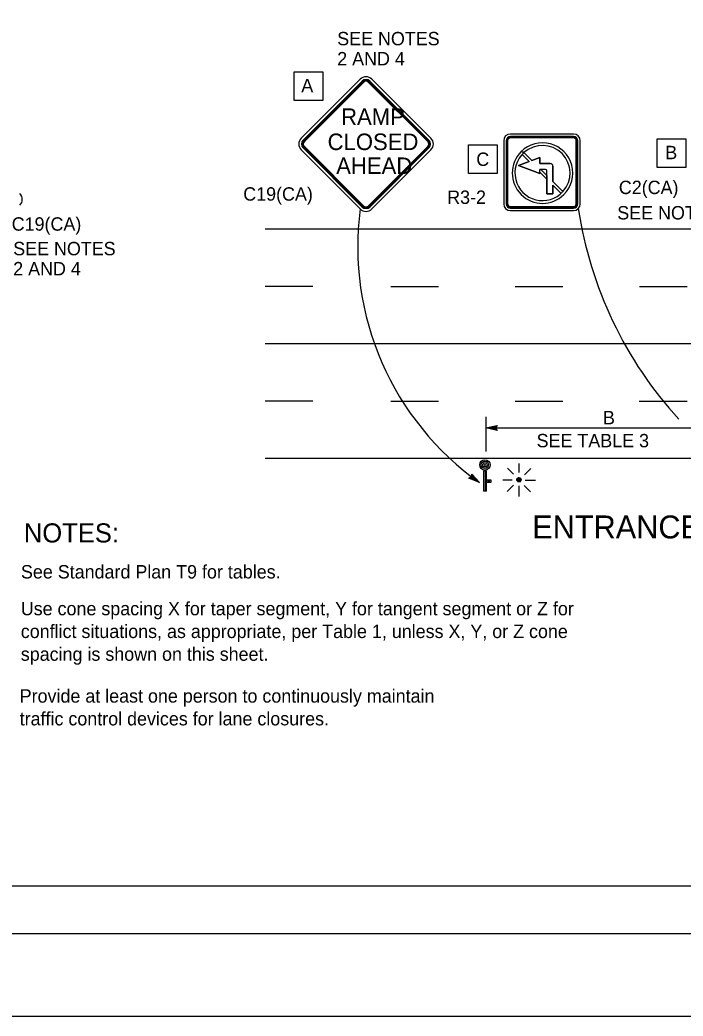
# Model space of a CAD drawing. Extents: x -893 to 867, y -474 to 712.
# Drawn here: x -67 to 280, y -474 to 47 of the extents above; entities that cross this region are included whole.
import ezdxf

# ---------------------------------------------------------------- set-up
doc = ezdxf.new("R2010")
doc.units = 0
for name, color, linetype in [('border_PLOTTING-ELEMENTS', 7, 'Continuous'), ('border_rw_22x34_Cut_Lines', 7, 'Continuous'), ('border_SHEET', 7, 'Continuous'), ('tcd_PVMT-MARKER', 7, 'Continuous'), ('tcd_PVMT-MARKER-anno', 7, 'Continuous'), ('tcd_SIGN-ROADSIDE', 7, 'Continuous'), ('tcd_SIGN-ROADSIDE-anno', 7, 'Continuous')]:
    doc.layers.add(name, color=color, linetype=linetype)

msp = doc.modelspace()

# ---------------------------------------------------------------- linework, layer by layer
at = {"layer": 'border_PLOTTING-ELEMENTS'}
for points in [[(-893.46, -474.05), (866.54, -474.05), (866.54, 711.95), (-893.46, 711.95)], [(-863.46, 668.95), (836.54, 668.95), (836.54, -431.05), (-863.46, -431.05)]]:
    msp.add_lwpolyline(points, close=True, dxfattribs=at)
at = {"layer": 'border_rw_22x34_Cut_Lines'}
msp.add_lwpolyline([(-863.46, 668.95), (836.54, 668.95), (836.54, -431.05), (-863.46, -431.05)], close=True, dxfattribs=at)
at = {"layer": 'border_SHEET'}
msp.add_line((811.54, -406.05), (-813.46, -406.05), dxfattribs=at)
at = {"layer": 'tcd_PVMT-MARKER'}
for p, q in [((61, -62.26), (351, -62.26)), ((61, -122.26), (361, -122.26)), ((61, -182.26), (763.28, -182.26))]:
    msp.add_line(p, q, dxfattribs=at)
for points in [[(61.04, -92.23), (86.04, -92.23)], [(126.8, -92.43), (151.8, -92.43)], [(191.8, -92.43), (216.8, -92.43)], [(256.8, -92.43), (281.8, -92.43)], [(61.04, -152.21), (86.04, -152.21)], [(126.79, -152.41), (151.79, -152.41)], [(191.79, -152.41), (216.79, -152.41)], [(256.79, -152.41), (281.79, -152.41)]]:
    msp.add_lwpolyline(points, dxfattribs=at)
at = {"layer": 'tcd_SIGN-ROADSIDE'}
for p, q in [((196.53, -22.39), (194.95, -21.93)), ((194.95, -21.93), (196.46, -22.45)), ((195.47, -23.44), (199.14, -27.11)), ((199.14, -27.11), (195.47, -23.44)), ((200.58, -26.58), (196.46, -22.45)), ((196.46, -22.45), (200.58, -26.58)), ((204.79, -25.01), (200.58, -26.58)), ((200.58, -26.58), (204.79, -25.01)), ((204.79, -28.15), (204.79, -25.01)), ((204.79, -25.01), (204.79, -28.15)), ((199.14, -27.11), (193.55, -29.2)), ((193.55, -29.2), (199.14, -27.11)), ((193.55, -29.2), (204.79, -33.39)), ((204.79, -33.39), (193.55, -29.2)), ((210.09, -28.15), (204.79, -28.15)), ((204.79, -28.15), (210.09, -28.15)), ((211.59, -37.58), (211.59, -29.56)), ((211.59, -29.56), (211.59, -37.58)), ((205.39, -31.3), (204.79, -31.3)), ((204.79, -31.3), (205.39, -31.3)), ((204.79, -32.76), (204.79, -31.3)), ((204.79, -33.39), (204.79, -32.76)), ((204.79, -32.76), (208.44, -36.41)), ((204.79, -32.76), (204.79, -33.39)), ((208.44, -36.41), (204.79, -32.76)), ((205.31, -31.3), (208.44, -34.43)), ((207.72, -31.3), (205.39, -31.3)), ((207.72, -31.3), (207.72, -31.3)), ((208.44, -34.43), (208.44, -32.02)), ((208.44, -36.41), (208.44, -34.43)), ((208.44, -34.43), (208.44, -36.41)), ((208.44, -36.41), (208.44, -44.08)), ((208.44, -44.08), (208.44, -36.41)), ((216.85, -42.84), (211.59, -37.58)), ((211.59, -37.58), (216.85, -42.84)), ((211.59, -44.08), (211.59, -39.56)), ((211.59, -39.56), (215.86, -43.83)), ((215.86, -43.83), (211.59, -39.56)), ((211.59, -39.56), (211.59, -44.08)), ((208.44, -44.08), (211.58, -44.08)), ((211.58, -44.08), (208.44, -44.08)), ((190.89, -190.57), (187.8, -187.49)), ((193.96, -189.79), (193.96, -185.03)), ((176.81, -189.11), (175.34, -189.11)), ((175.34, -189.11), (175.34, -199.45)), ((176.07, -189.11), (176.07, -199.45)), ((176.81, -199.45), (176.81, -189.11)), ((196.76, -190.94), (200.05, -187.64)), ((176.81, -193.54), (177.55, -193.54)), ((176.81, -194.28), (176.81, -194.28)), ((177.55, -195.02), (176.81, -195.02)), ((177.55, -193.54), (179.03, -193.54)), ((177.55, -193.54), (177.55, -195.02)), ((179.03, -195.02), (177.55, -195.02)), ((178.29, -193.54), (178.29, -195.02)), ((179.03, -193.54), (179.03, -195.02)), ((190.26, -193.8), (185.31, -193.8)), ((191.02, -196.42), (187.7, -199.74)), ((193.77, -196.8), (193.77, -202.32)), ((196.55, -196.51), (199.91, -199.87)), ((197.09, -193.8), (202.51, -193.8)), ((176.81, -199.45), (175.34, -199.45))]:
    msp.add_line(p, q, dxfattribs=at)
for points in [[(110.78, 15.96), (79.9, -14.92)], [(147.77, -14.92), (116.89, 15.96)], [(111.8, 14.95), (80.91, -15.94)], [(112.14, 14.61), (81.25, -16.28)], [(112.48, 14.27), (81.59, -16.62)], [(146.08, -16.62), (115.19, 14.27)], [(146.42, -16.28), (115.53, 14.61)], [(146.76, -15.94), (115.87, 14.95)], [(222.39, -12.72), (189.36, -12.72)], [(222.39, -14.06), (189.36, -14.06)], [(222.39, -14.42), (189.36, -14.42)], [(222.39, -14.78), (189.36, -14.78)], [(80.91, -20.01), (111.8, -50.9)], [(81.25, -19.67), (112.14, -50.56)], [(81.59, -19.33), (112.48, -50.22)], [(115.19, -50.22), (146.08, -19.33)], [(115.53, -50.56), (146.42, -19.67)], [(115.87, -50.9), (146.76, -20.01)], [(185.84, -16.24), (185.84, -49.27)], [(187.18, -16.24), (187.18, -49.27)], [(187.55, -16.24), (187.55, -49.27)], [(187.91, -16.24), (187.91, -49.27)], [(223.84, -49.27), (223.84, -16.24)], [(224.21, -49.27), (224.21, -16.24)], [(224.57, -49.27), (224.57, -16.24)], [(225.91, -49.27), (225.91, -16.24)], [(79.9, -21.03), (110.78, -51.91)], [(116.89, -51.91), (147.77, -21.03)], [(189.36, -50.72), (222.39, -50.72)], [(189.36, -51.08), (222.39, -51.08)], [(189.36, -51.45), (222.39, -51.45)], [(189.36, -52.78), (222.39, -52.78)], [(193.87, -192.42), (192.71, -193.58)], [(193.55, -192.45), (192.74, -193.26)], [(194.11, -192.45), (192.74, -193.82)], [(194.32, -192.53), (192.82, -194.03)], [(194.5, -192.64), (192.93, -194.2)], [(194.64, -192.77), (193.06, -194.35)], [(194.77, -192.93), (193.22, -194.48)], [(194.87, -193.12), (193.41, -194.58)], [(194.93, -193.33), (193.63, -194.64)], [(194.95, -193.6), (193.89, -194.66)], [(194.86, -193.97), (194.26, -194.57)]]:
    msp.add_lwpolyline(points, dxfattribs=at)
for centre, radius in [((176.02, -185.77), 2.72), ((176.02, -185.77), 1.91), ((176.02, -185.77), 1.09), ((176.02, -185.77), 0.272), ((193.83, -193.54), 1.12)]:
    msp.add_circle(centre, radius, dxfattribs=at)
for centre, radius, start, end in [((113.83, 12.91), 4.32, 45, 135), ((113.83, 12.91), 2.88, 45, 135), ((113.83, 12.91), 2.4, 45, 135), ((113.83, 12.91), 1.92, 45, 135), ((82.95, -17.98), 4.32, 135, 224.9999), ((144.72, -17.98), 4.32, 315, 45), ((189.36, -16.24), 3.52, 90, 180), ((189.36, -16.24), 2.18, 90, 180), ((189.36, -16.24), 1.81, 90, 180), ((189.36, -16.24), 1.45, 90, 180), ((222.39, -16.24), 3.52, 0, 90), ((222.39, -16.24), 2.18, 0, 90), ((222.39, -16.24), 1.81, 0, 90), ((222.39, -16.24), 1.45, 0, 90), ((82.95, -17.98), 2.88, 135, 224.9999), ((82.95, -17.98), 2.4, 135, 224.9999), ((82.95, -17.98), 1.92, 135, 224.9999), ((144.72, -17.98), 1.92, 315, 45), ((144.72, -17.98), 2.4, 315, 45), ((144.72, -17.98), 2.88, 315, 45), ((206.15, -33.14), 15.84, 315.0001, 135.0001), ((206.16, -33.14), 14.44, 317.7788, 132.2212), ((206.16, -33.14), 14.44, 317.7788, 132.2212), ((206.15, -33.14), 15.84, 135.0001, 315.0001), ((206.16, -33.14), 14.44, 131.84, 317.7788), ((210.09, -29.65), 1.5, 0, 90), ((210.09, -29.65), 1.5, 0, 90), ((207.72, -32.02), 0.712, 0, 90), ((-70.29, -46.95), 4.32, 315, 45), ((113.83, -48.86), 4.32, 225, 315), ((113.83, -48.86), 2.88, 225, 315), ((113.83, -48.86), 2.4, 225, 315), ((113.83, -48.86), 1.92, 225, 315), ((189.36, -49.27), 3.52, 180, 269.9999), ((189.36, -49.27), 2.18, 180, 269.9999), ((189.36, -49.27), 1.81, 180, 269.9999), ((189.36, -49.27), 1.45, 180, 269.9999), ((222.39, -49.27), 1.45, 270, 0), ((222.39, -49.27), 2.18, 270, 0), ((222.39, -49.27), 1.81, 270, 0), ((222.39, -49.27), 3.52, 270, 0)]:
    msp.add_arc(centre, radius, start, end, dxfattribs=at)
at = {"layer": 'tcd_SIGN-ROADSIDE-anno'}
for p, q in [((176.46, -160.6), (176.46, -178.74)), ((176.46, -166.43), (182.46, -165.1)), ((182.46, -167.77), (176.46, -166.43)), ((176.46, -166.43), (176.46, -166.43)), ((176.46, -166.43), (316.46, -166.43)), ((182.25, -167.41), (177.84, -166.43)), ((177.85, -166.43), (182.23, -165.46)), ((179.23, -166.43), (182.05, -165.81)), ((182.01, -167.05), (179.23, -166.43)), ((180.61, -166.43), (181.82, -166.16)), ((181.84, -166.71), (180.61, -166.43)), ((182.46, -165.1), (181.66, -166.43)), ((181.66, -166.43), (182.46, -167.77)), ((182.46, -165.1), (182.46, -165.1)), ((182.46, -167.77), (182.46, -167.77))]:
    msp.add_line(p, q, dxfattribs=at)
for points in [[(76.27, 4.79), (76.27, 19.79), (91.27, 19.79), (91.27, 4.79)], [(266.07, -30.24), (266.07, -15.24), (281.07, -15.24), (281.07, -30.24)], [(167.4, -33.4), (167.4, -18.4), (182.4, -18.4), (182.4, -33.4)], [(169.15, -190.57), (173.2, -195.06), (167.62, -192.71), (168, -192.55), (172.08, -194.27), (169.11, -190.97), (169.08, -191.38), (170.98, -193.48), (168.37, -192.38), (168.74, -192.22), (169.87, -192.7), (169.05, -191.78), (169.02, -192.1), (167.62, -192.71), (169.02, -192.1)]]:
    msp.add_lwpolyline(points, close=True, dxfattribs=at)
for centre, radius, start, end in [((260.77, -71.69), 151.29, 172.488, 234.6304), ((431.82, -20.6), 209.28, 188.5618, 222.4468)]:
    msp.add_arc(centre, radius, start, end, dxfattribs=at)

# ---------------------------------------------------------------- texts
at = {"layer": 'tcd_PVMT-MARKER-anno'}
for s, height, p in [('ENTRANCE RAMP WITHOUT TURNING POCKETS', 12, (200.79, -224.24)), ('NOTES:', 10, (-65.17, -226.35)), ('See Standard Plan T9 for tables.', 7, (-66.68, -245.18)), ('Use cone spacing X for taper segment, Y for tangent segment or Z for', 7, (-66.77, -264.43)), ('conflict situations, as appropriate, per Table 1, unless X, Y, or Z cone', 7, (-66.77, -276.33)), ('spacing is shown on this sheet.', 7, (-66.77, -288.23)), ('Provide at least one person to continuously maintain', 7, (-67.35, -310.12)), ('traffic control devices for lane closures.', 7, (-67.35, -322.02))]:
    msp.add_text(s, height=height, dxfattribs=at).set_placement(p)
at = {"layer": 'tcd_SIGN-ROADSIDE'}
for s, p in [('RAMP', (100.77, -7.96)), ('CLOSED', (93.72, -21.12)), ('AHEAD', (98.22, -33.63))]:
    msp.add_text(s, height=8.64, dxfattribs=at).set_placement(p)
at = {"layer": 'tcd_SIGN-ROADSIDE-anno'}
for s, p in [('SEE NOTES', (98.76, 33.67)), ('2 AND 4', (98.76, 23.17)), ('A', (79.97, 9.12)), ('B', (270.38, -25.9)), ('C', (171.52, -29.41)), ('C19(CA)', (49.6, -47.58)), ('C2(CA)', (246.08, -44.14)), ('R3-2', (156.28, -49.27)), ('SEE NOTE 7', (245.25, -57.42)), ('C19(CA)', (-71.52, -63.28)), ('SEE NOTES', (-70.73, -76.15)), ('2 AND 4', (-70.73, -86.65)), ('B', (237.79, -164.58)), ('SEE TABLE 3', (203.07, -176.58))]:
    msp.add_text(s, height=7, dxfattribs=at).set_placement(p)

doc.saveas('drawing.dxf')
